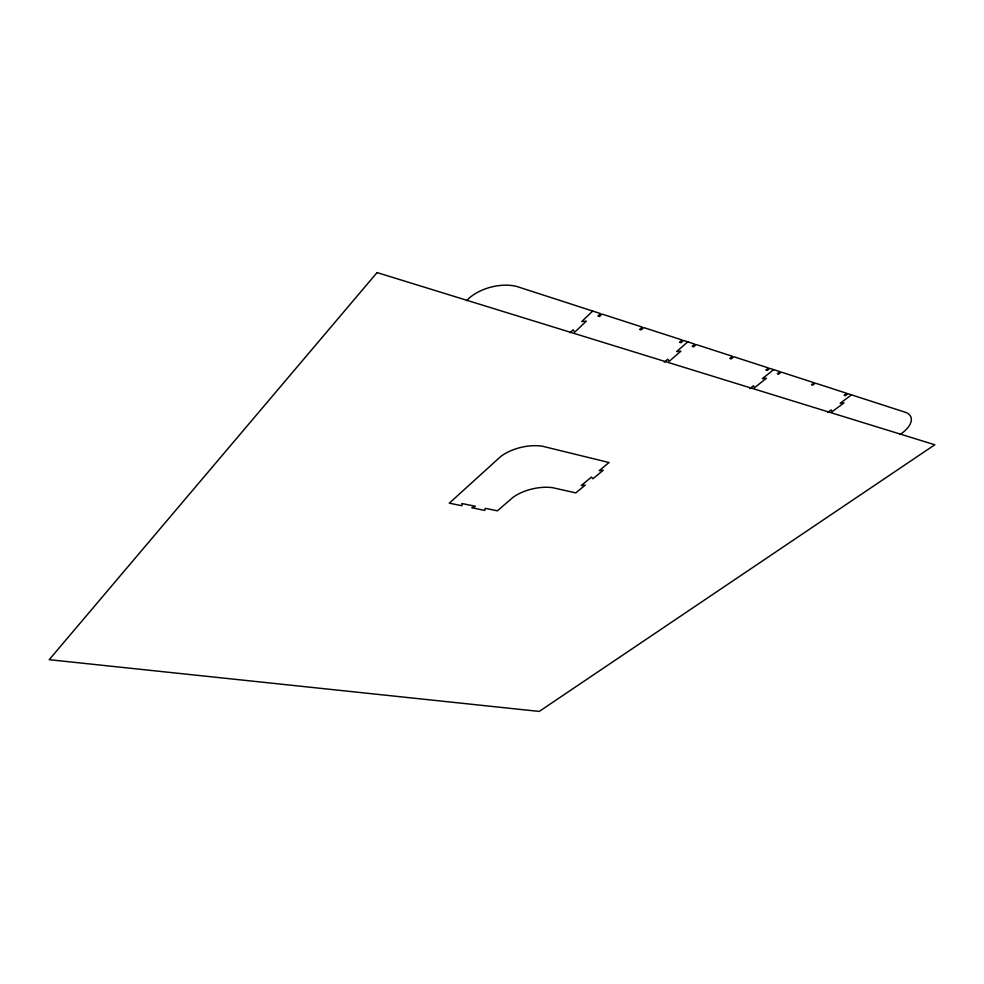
<?xml version="1.0" encoding="UTF-8"?>
<svg xmlns="http://www.w3.org/2000/svg" width="984" height="984" viewBox="0 0 984 984"><rect width="100%" height="100%" fill="white"/><g stroke="black" fill="none" stroke-linecap="round" stroke-linejoin="round"><path stroke-width="1.48" d="M466.724 300.624L468.814 298.398A38.13 23.382 -14.3 0 1 516.108 286.258L600.523 313.588L597.94 316.036L599.49 316.528L602.073 314.08L642.257 327.094L639.649 329.468L641.125 329.935L643.733 327.574L682.146 340.009L679.526 342.309L680.94 342.764L683.572 340.476L694.827 344.117L692.195 346.38L693.597 346.835L696.229 344.572L732.465 356.306L729.821 358.496L731.161 358.926L733.806 356.737L768.516 367.979L765.872 370.107L767.151 370.525L769.808 368.397L779.992 371.694L777.335 373.797L778.602 374.215L781.259 372.1L814.112 382.739L811.443 384.781L812.661 385.174L815.33 383.133L846.855 393.342L844.198 395.334L845.367 395.703L848.024 393.723L906.424 412.628A32.017 14.465 -20.4 0 1 902.488 432.812L899.979 434.559M569.994 332.764L573.094 329.8L574.754 332.149L586.329 321.141L581.741 321.559L592.725 311.055M664.323 362.223L667.804 359.209L669.132 361.349L680.916 351.153L676.611 351.559L687.804 341.842M749.894 388.594L753.424 385.777L754.47 387.757L766.388 378.274L762.329 378.668L773.645 369.64M827.655 412.554L831.197 409.934L832.021 411.755L843.989 402.899L840.151 403.292L851.517 394.855M462.197 503.574L461.865 505.727L449.307 503.156L500.708 456.527A33.567 17.294 -13.4 0 1 542.319 446.207L609.034 462.529L599.207 470.672L603.254 470.229L592.885 478.79L591.458 477.08L581.249 485.53L585.246 485.1L575.8 492.898L552.491 487.67A31.882 15.609 -13.3 0 0 512.971 497.375L497.412 510.819L485.26 508.322L484.866 510.438L471.767 507.756L475.457 506.305L462.197 503.574M377.057 272.58L49.2 659.686L539.232 711.42L934.8 444.756L377.057 272.58"/></g></svg>
